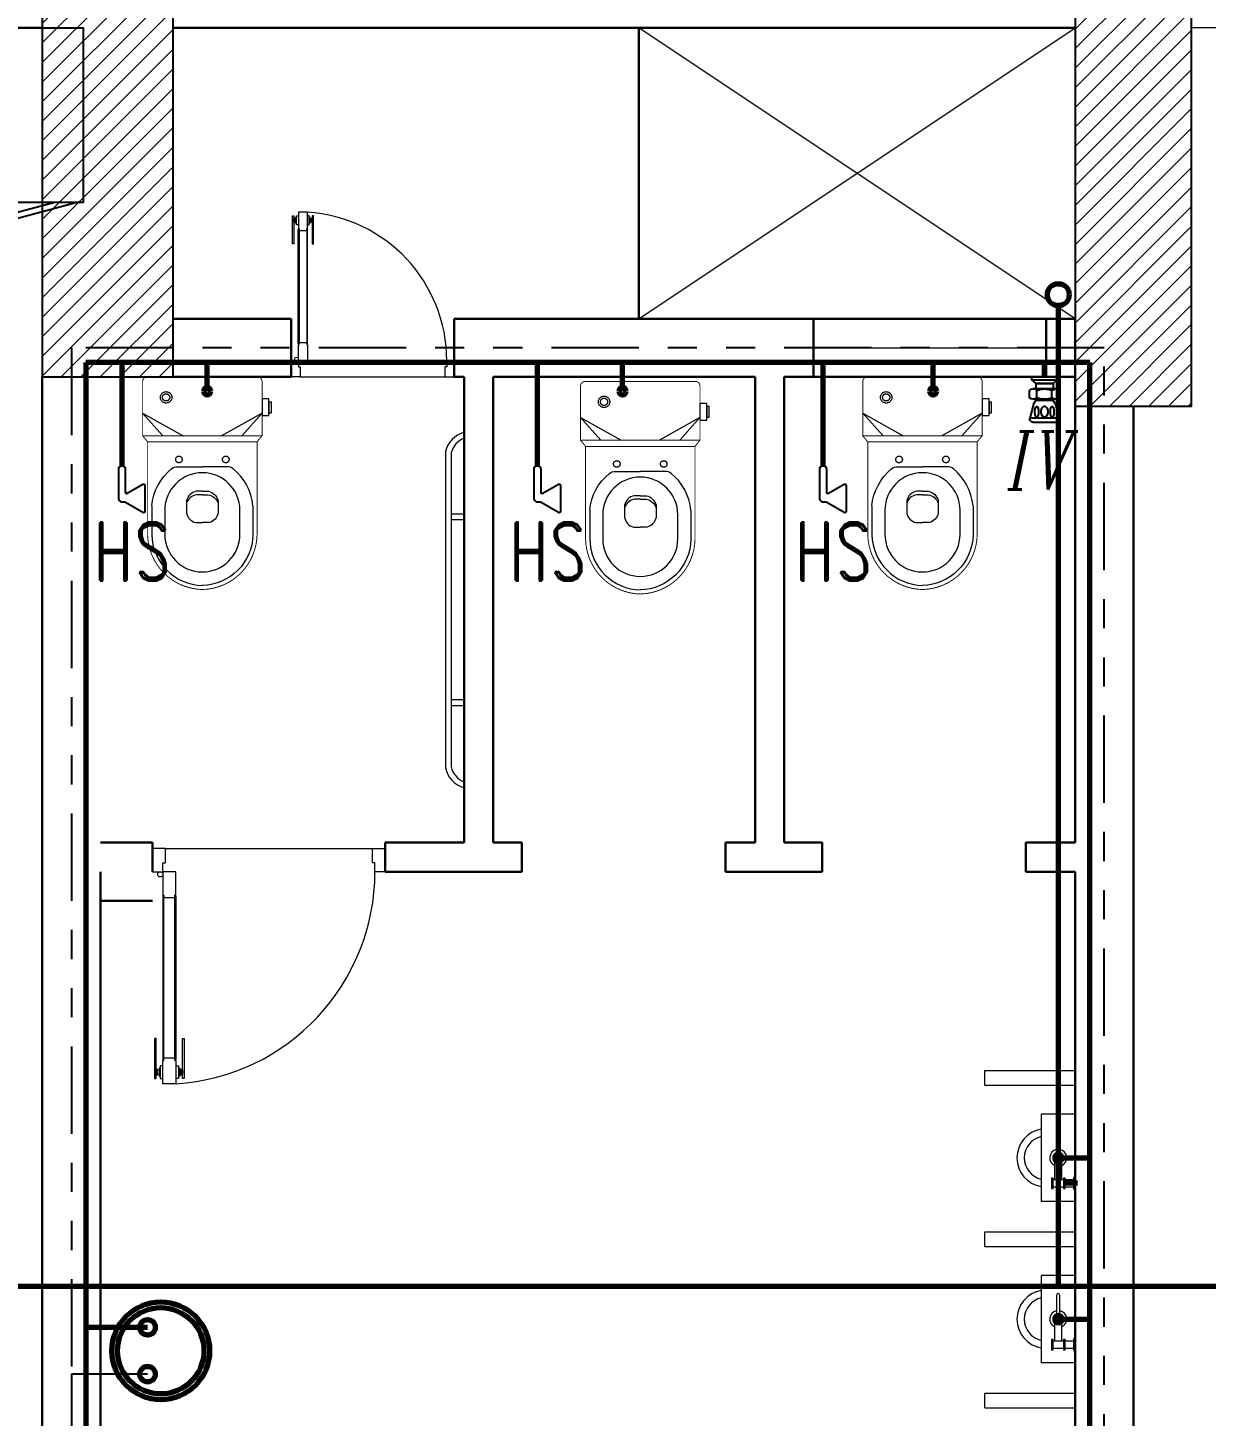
# Model space of a CAD drawing. Extents: x 800 to 995, y 398 to 804.
# Drawn here: x 871.147 to 875.197, y 759.561 to 764.332 of the extents above; entities that cross this region are included whole.
import ezdxf

# ---------------------------------------------------------------- set-up
doc = ezdxf.new("R2010")
doc.units = 0
doc.header["$MEASUREMENT"] = 0
for name, pattern in [('ACAD_ISO02W100', [15, 12, -3]), ('DASHED2', [0.375, 0.25, -0.125]), ('PHANTOM-Z', [12.75, 6, -1.35, 1.35, -1.35, 1.35, -1.35])]:
    doc.linetypes.add(name, pattern=pattern)
for name, color, linetype in [('-FUR', 252, 'CONTINUOUS'), ('P-H-WATER', 12, 'PHANTOM-Z'), ('P-WASTE', 180, 'DASHED2'), ('PLUM', 2, 'CONTINUOUS')]:
    doc.layers.add(name, color=color, linetype=linetype)
for name, color, linetype, lineweight in [('Column', 6, 'CONTINUOUS', 25), ('DOOR', 30, 'CONTINUOUS', 9), ('elev', 90, 'CONTINUOUS', 9), ('Elevation', 150, 'CONTINUOUS', 18), ('Furn', 183, 'CONTINUOUS', 9), ('hatch', 252, 'CONTINUOUS', 9), ('P-C-WATER', 5, 'CONTINUOUS', 70), ('P-TEXT', 1, 'CONTINUOUS', 25), ('Wall', 252, 'CONTINUOUS', 30), ('WINDOW', 252, 'CONTINUOUS', 5)]:
    doc.layers.add(name, color=color, linetype=linetype, lineweight=lineweight)
doc.styles.add('ROMANC', font='romand.shx')
doc.styles.add('ROMANS', font='italic8.shx')
pattern_1 = [(45, (1093.753867, 427.209505), (-0.0336759605, 0.0336759605), [])]

# ---------------------------------------------------------------- blocks, each defined once
blk = doc.blocks.new('MP-GF-TOILET LAYOUT-WATER$0$wt_BPH00')
at = {"layer": 'PLUM'}
blk.add_lwpolyline([(0, -0.27), (0, -2.293, -1), (-0.45, -2.293), (-0.45, -0.697, 0.57735), (-0.585, -0.619), (-1.665, -1.243, -0.57735), (-1.8, -1.165), (-1.8, 0.622, -0.57735), (-1.665, 0.7), (-0.473, 0.012, 0.131652), (-0.428, 0), (-0.27, 0, -0.414214)], format="xyb", close=True, dxfattribs=at)
blk = doc.blocks.new('ELECTRIC WATER HEATER')
at = {"layer": 'P-C-WATER', "color": 3}
for centre, radius in [((75.01, -49.101), 0.672), ((75.01, -49.101), 0.593), ((74.688, -49.283), 0.107), ((75.331, -49.283), 0.107)]:
    blk.add_circle(centre, radius, dxfattribs=at)

msp = doc.modelspace()

# ---------------------------------------------------------------- hatches: boundary and pattern name
at = {"layer": 'hatch'}
h = msp.add_hatch(dxfattribs=at)
h.set_pattern_fill('ANSI31', color=252, scale=0.015, style=0)
h.set_pattern_definition(pattern_1)
h.paths.add_polyline_path([(871.1967, 763.1316), (871.6467, 763.1316), (871.6467, 764.5816), (871.1967, 764.5816)])
h = msp.add_hatch(dxfattribs=at)
h.set_pattern_fill('ANSI31', color=252, scale=0.015, style=0)
h.set_pattern_definition(pattern_1)
h.paths.add_polyline_path([(874.7467, 763.0316), (875.1467, 763.0316), (875.1467, 764.5816), (874.7467, 764.5816)])

# ---------------------------------------------------------------- linework, layer by layer
at = {"layer": '-FUR', "linetype": 'ACAD_ISO02W100'}
for p, q in [((870.4367, 764.3316), (871.3367, 764.3316)), ((871.2394, 763.7316), (870.898, 763.6401)), ((871.3167, 763.7316), (870.9031, 763.6208))]:
    msp.add_line(p, q, dxfattribs=at)
at = {"layer": '-FUR'}
msp.add_lwpolyline([(870.4367, 764.3316), (871.3367, 764.3316), (871.3367, 763.7316), (870.4367, 763.7316)], close=True, dxfattribs=at)
at = {"layer": 'Column', "color": 252}
for points in [[(871.1967, 763.1316), (871.6467, 763.1316), (871.6467, 764.5816), (871.1967, 764.5816)], [(871.1967, 763.1316), (871.6467, 763.1316), (871.6467, 764.5816), (871.1967, 764.5816)], [(874.7467, 763.0316), (875.1467, 763.0316), (875.1467, 764.5816), (874.7467, 764.5816)], [(874.7467, 763.0316), (875.1467, 763.0316), (875.1467, 764.5816), (874.7467, 764.5816)]]:
    msp.add_lwpolyline(points, close=True, dxfattribs=at)
at = {"layer": 'DOOR', "color": 252}
for p, q in [((872.0563, 763.5888), (872.0563, 763.6853)), ((872.0563, 763.6853), (872.0608, 763.6853)), ((872.0608, 763.6853), (872.0608, 763.5888)), ((872.0608, 763.6641), (872.0608, 763.6751)), ((872.0674, 763.6753), (872.0638, 763.6753)), ((872.0638, 763.6753), (872.0638, 763.664)), ((872.0638, 763.6751), (872.0638, 763.6641)), ((872.0674, 763.66), (872.0674, 763.6793)), ((872.0674, 763.6793), (872.0705, 763.6793)), ((872.0674, 763.664), (872.0674, 763.6753)), ((872.0705, 763.6542), (872.0705, 763.6853)), ((872.0705, 763.6853), (872.0767, 763.6853)), ((872.1078, 763.6977), (872.0767, 763.6977)), ((872.0767, 763.6977), (872.0767, 763.6417)), ((872.1078, 763.6417), (872.1078, 763.6977)), ((872.114, 763.6853), (872.1078, 763.6853)), ((872.114, 763.6542), (872.114, 763.6853)), ((872.1171, 763.6793), (872.114, 763.6793)), ((872.1171, 763.66), (872.1171, 763.6793)), ((872.1171, 763.6753), (872.1207, 763.6753)), ((872.1171, 763.664), (872.1171, 763.6753)), ((872.1207, 763.6753), (872.1207, 763.664)), ((872.1207, 763.6751), (872.1207, 763.6641)), ((872.1282, 763.6853), (872.1237, 763.6853)), ((872.1237, 763.6853), (872.1237, 763.5888)), ((872.1237, 763.6641), (872.1237, 763.6751)), ((872.1282, 763.5888), (872.1282, 763.6853)), ((872.0638, 763.664), (872.0674, 763.664)), ((872.0705, 763.66), (872.0674, 763.66)), ((872.0767, 763.6542), (872.0705, 763.6542)), ((872.0764, 763.2467), (872.0764, 763.6386)), ((872.0767, 763.6417), (872.0792, 763.6417)), ((872.0792, 763.6417), (872.0792, 763.6355)), ((872.0792, 763.6414), (872.0792, 763.6358)), ((872.0792, 763.6386), (872.0792, 763.2467)), ((872.0792, 763.6355), (872.1053, 763.6355)), ((872.1053, 763.6355), (872.1053, 763.6417)), ((872.1053, 763.6417), (872.1078, 763.6417)), ((872.1053, 763.6414), (872.1053, 763.6358)), ((872.1053, 763.6386), (872.1053, 763.2467)), ((872.1078, 763.6542), (872.114, 763.6542)), ((872.1081, 763.2467), (872.1081, 763.6386)), ((872.114, 763.66), (872.1171, 763.66)), ((872.1207, 763.664), (872.1171, 763.664)), ((872.0608, 763.5888), (872.0563, 763.5888)), ((872.1237, 763.5888), (872.1282, 763.5888)), ((872.0792, 763.2436), (872.0792, 763.2498)), ((872.0792, 763.2498), (872.1053, 763.2498)), ((872.0792, 763.2439), (872.0792, 763.2495)), ((872.1053, 763.2498), (872.1053, 763.2436)), ((872.1053, 763.2439), (872.1053, 763.2495)), ((872.0767, 763.1876), (872.0767, 763.2436)), ((872.0767, 763.2436), (872.0792, 763.2436)), ((872.1053, 763.2436), (872.1078, 763.2436)), ((872.1078, 763.2436), (872.1078, 763.1876)), ((872.0518, 763.1316), (872.0518, 763.1876)), ((872.0518, 763.1876), (872.0767, 763.1876)), ((872.1078, 763.1876), (872.0767, 763.1876)), ((872.0767, 763.1876), (872.0767, 763.1663)), ((872.0767, 763.1663), (872.0829, 763.1663)), ((872.0829, 763.1663), (872.0829, 763.1316)), ((872.5868, 763.1663), (872.5806, 763.1663)), ((872.5806, 763.1663), (872.5807, 763.1316)), ((872.6118, 763.1876), (872.5868, 763.1876)), ((872.5868, 763.1876), (872.5868, 763.1663)), ((872.6118, 763.1316), (872.6118, 763.1876)), ((872.0829, 763.1316), (872.0518, 763.1316)), ((872.0829, 763.1316), (872.5807, 763.1316)), ((872.5807, 763.1316), (872.6118, 763.1316)), ((871.5756, 761.5116), (871.5756, 761.4316)), ((871.6201, 761.5116), (871.5756, 761.5116)), ((871.5756, 761.5116), (871.5756, 761.4316)), ((871.6201, 761.5116), (871.5756, 761.5116)), ((871.6201, 761.5116), (872.3311, 761.5116)), ((871.6201, 761.5116), (872.3311, 761.5116)), ((871.6201, 761.4619), (871.6201, 761.5116)), ((871.6201, 761.4619), (871.6201, 761.5116)), ((872.3311, 761.4619), (872.3311, 761.5116)), ((872.3311, 761.5116), (872.3756, 761.5116)), ((872.3311, 761.4619), (872.3311, 761.5116)), ((872.3311, 761.5116), (872.3756, 761.5116)), ((872.3756, 761.5116), (872.3756, 761.4316)), ((872.3756, 761.5116), (872.3756, 761.4316)), ((871.5756, 761.4316), (871.6112, 761.4316)), ((871.5756, 761.4316), (871.6112, 761.4316)), ((871.6112, 761.4316), (871.6112, 761.4619)), ((871.6112, 761.4619), (871.6201, 761.4619)), ((871.6112, 761.4316), (871.6112, 761.4619)), ((871.6112, 761.4619), (871.6201, 761.4619)), ((871.6556, 761.4316), (871.6112, 761.4316)), ((871.6112, 761.4316), (871.6112, 761.3516)), ((871.6556, 761.4316), (871.6112, 761.4316)), ((871.6112, 761.4316), (871.6112, 761.3516)), ((871.6556, 761.3516), (871.6556, 761.4316)), ((871.6556, 761.3516), (871.6556, 761.4316)), ((872.34, 761.4619), (872.3311, 761.4619)), ((872.34, 761.4619), (872.3311, 761.4619)), ((872.34, 761.4316), (872.34, 761.4619)), ((872.34, 761.4316), (872.34, 761.4619)), ((872.3756, 761.4316), (872.34, 761.4316)), ((872.3756, 761.4316), (872.34, 761.4316)), ((871.6107, 761.3471), (871.6107, 760.7872)), ((871.6107, 761.3471), (871.6107, 760.7872)), ((871.6112, 761.3516), (871.6147, 761.3516)), ((871.6112, 761.3516), (871.6147, 761.3516)), ((871.6147, 761.3516), (871.6147, 761.3427)), ((871.6147, 761.3516), (871.6147, 761.3427)), ((871.6147, 761.3511), (871.6147, 761.3432)), ((871.6147, 761.3511), (871.6147, 761.3432)), ((871.6147, 760.7872), (871.6147, 761.3471)), ((871.6147, 760.7872), (871.6147, 761.3471)), ((871.6147, 761.3427), (871.652, 761.3427)), ((871.6147, 761.3427), (871.652, 761.3427)), ((871.652, 761.3427), (871.652, 761.3516)), ((871.652, 761.3516), (871.6556, 761.3516)), ((871.652, 761.3427), (871.652, 761.3516)), ((871.652, 761.3516), (871.6556, 761.3516)), ((871.652, 761.3511), (871.652, 761.3432)), ((871.652, 761.3511), (871.652, 761.3432)), ((871.652, 760.7872), (871.652, 761.3471)), ((871.652, 760.7872), (871.652, 761.3471)), ((871.656, 761.3471), (871.656, 760.7872)), ((871.656, 761.3471), (871.656, 760.7872)), ((871.5885, 760.8584), (871.582, 760.8584)), ((871.582, 760.8584), (871.582, 760.7206)), ((871.5885, 760.8584), (871.582, 760.8584)), ((871.582, 760.8584), (871.582, 760.7206)), ((871.5885, 760.7206), (871.5885, 760.8584)), ((871.5885, 760.7206), (871.5885, 760.8584)), ((871.6783, 760.8584), (871.6847, 760.8584)), ((871.6783, 760.7206), (871.6783, 760.8584)), ((871.6783, 760.8584), (871.6847, 760.8584)), ((871.6783, 760.7206), (871.6783, 760.8584)), ((871.6847, 760.8584), (871.6847, 760.7206)), ((871.6847, 760.8584), (871.6847, 760.7206)), ((871.6112, 760.765), (871.6023, 760.765)), ((871.6023, 760.765), (871.6023, 760.7206)), ((871.6112, 760.765), (871.6023, 760.765)), ((871.6023, 760.765), (871.6023, 760.7206)), ((871.6112, 760.7028), (871.6112, 760.7828)), ((871.6112, 760.7828), (871.6147, 760.7828)), ((871.6112, 760.7028), (871.6112, 760.7828)), ((871.6112, 760.7828), (871.6147, 760.7828)), ((871.6147, 760.7828), (871.6147, 760.7917)), ((871.6147, 760.7917), (871.652, 760.7917)), ((871.6147, 760.7828), (871.6147, 760.7917)), ((871.6147, 760.7917), (871.652, 760.7917)), ((871.6147, 760.7832), (871.6147, 760.7912)), ((871.6147, 760.7832), (871.6147, 760.7912)), ((871.652, 760.7917), (871.652, 760.7828)), ((871.652, 760.7917), (871.652, 760.7828)), ((871.652, 760.7832), (871.652, 760.7912)), ((871.652, 760.7832), (871.652, 760.7912)), ((871.652, 760.7828), (871.6556, 760.7828)), ((871.652, 760.7828), (871.6556, 760.7828)), ((871.6556, 760.7828), (871.6556, 760.7028)), ((871.6556, 760.7828), (871.6556, 760.7028)), ((871.6556, 760.765), (871.6645, 760.765)), ((871.6556, 760.765), (871.6645, 760.765)), ((871.6645, 760.765), (871.6645, 760.7206)), ((871.6645, 760.765), (871.6645, 760.7206)), ((871.582, 760.7206), (871.5885, 760.7206)), ((871.582, 760.7206), (871.5885, 760.7206)), ((871.5885, 760.7508), (871.5885, 760.735)), ((871.5885, 760.7508), (871.5885, 760.735)), ((871.5927, 760.7348), (871.5927, 760.751)), ((871.5927, 760.751), (871.5978, 760.751)), ((871.5927, 760.7348), (871.5927, 760.751)), ((871.5927, 760.751), (871.5978, 760.751)), ((871.5927, 760.735), (871.5927, 760.7508)), ((871.5927, 760.735), (871.5927, 760.7508)), ((871.5978, 760.7348), (871.5927, 760.7348)), ((871.5978, 760.7348), (871.5927, 760.7348)), ((871.6023, 760.7567), (871.5978, 760.7567)), ((871.5978, 760.7567), (871.5978, 760.7291)), ((871.6023, 760.7567), (871.5978, 760.7567)), ((871.5978, 760.7567), (871.5978, 760.7291)), ((871.5978, 760.751), (871.5978, 760.7348)), ((871.5978, 760.751), (871.5978, 760.7348)), ((871.5978, 760.7291), (871.6023, 760.7291)), ((871.5978, 760.7291), (871.6023, 760.7291)), ((871.6023, 760.7206), (871.6112, 760.7206)), ((871.6023, 760.7206), (871.6112, 760.7206)), ((871.6645, 760.7206), (871.6556, 760.7206)), ((871.6645, 760.7206), (871.6556, 760.7206)), ((871.6645, 760.7567), (871.6689, 760.7567)), ((871.6645, 760.7567), (871.6689, 760.7567)), ((871.6689, 760.7291), (871.6645, 760.7291)), ((871.6689, 760.7291), (871.6645, 760.7291)), ((871.6689, 760.7567), (871.6689, 760.7291)), ((871.6689, 760.7567), (871.6689, 760.7291)), ((871.6741, 760.751), (871.6689, 760.751)), ((871.6689, 760.751), (871.6689, 760.7348)), ((871.6741, 760.751), (871.6689, 760.751)), ((871.6689, 760.751), (871.6689, 760.7348)), ((871.6689, 760.7348), (871.6741, 760.7348)), ((871.6689, 760.7348), (871.6741, 760.7348)), ((871.6741, 760.7348), (871.6741, 760.751)), ((871.6741, 760.7348), (871.6741, 760.751)), ((871.6741, 760.735), (871.6741, 760.7508)), ((871.6741, 760.735), (871.6741, 760.7508)), ((871.6783, 760.7508), (871.6783, 760.735)), ((871.6783, 760.7508), (871.6783, 760.735)), ((871.6847, 760.7206), (871.6783, 760.7206)), ((871.6847, 760.7206), (871.6783, 760.7206)), ((871.6556, 760.7028), (871.6112, 760.7028)), ((871.6556, 760.7028), (871.6112, 760.7028))]:
    msp.add_line(p, q, dxfattribs=at)
for centre, radius in [((872.0705, 763.1938), 0.00622), ((871.6023, 761.4227), 0.00889), ((871.6023, 761.4227), 0.00889)]:
    msp.add_circle(centre, radius, dxfattribs=at)
for centre, radius, start, end in [((872.0623, 763.6751), 0.00148, 0, 180), ((872.0757, 763.1876), 0.5112, 360, 86.3977), ((872.1222, 763.6751), 0.00148, 0, 180), ((872.0623, 763.6641), 0.00148, 180, 0), ((872.0792, 763.6386), 0.00278, 90, 270), ((872.1053, 763.6386), 0.00278, 270, 90), ((872.1222, 763.6641), 0.00148, 180, 0), ((872.0792, 763.2467), 0.00278, 90, 270), ((872.1053, 763.2467), 0.00278, 270, 90), ((871.6097, 761.4316), 0.7302, 273.6023, 0), ((871.6097, 761.4316), 0.7302, 273.6023, 0), ((871.6147, 761.3471), 0.00397, 90, 270), ((871.6147, 761.3471), 0.00397, 90, 270), ((871.652, 761.3471), 0.00397, 270, 90), ((871.652, 761.3471), 0.00397, 270, 90), ((871.6147, 760.7872), 0.00397, 90, 270), ((871.6147, 760.7872), 0.00397, 90, 270), ((871.652, 760.7872), 0.00397, 270, 90), ((871.652, 760.7872), 0.00397, 270, 90), ((871.5906, 760.7508), 0.00211, 0, 180), ((871.5906, 760.7508), 0.00211, 0, 180), ((871.5906, 760.735), 0.00211, 180, 0), ((871.5906, 760.735), 0.00211, 180, 0), ((871.6762, 760.7508), 0.00211, 0, 180), ((871.6762, 760.7508), 0.00211, 0, 180), ((871.6762, 760.735), 0.00211, 180, 0), ((871.6762, 760.735), 0.00211, 180, 0)]:
    msp.add_arc(centre, radius, start, end, dxfattribs=at)
at = {"layer": 'elev', "color": 252, "linetype": 'Continuous'}
for p, q in [((875.1467, 764.3316), (875.1467, 764.4316)), ((875.2967, 764.3316), (875.1467, 764.3316))]:
    msp.add_line(p, q, dxfattribs=at)
at = {"layer": 'Elevation', "color": 252}
msp.add_line((873.8468, 763.3316), (874.6468, 763.3316), dxfattribs=at)
at = {"layer": 'Furn', "color": 252}
for p, q in [((872.582, 762.8749), (872.582, 761.79)), ((872.602, 762.8724), (872.602, 761.7921)), ((872.602, 762.6614), (872.6468, 762.6614)), ((872.602, 762.6414), (872.6468, 762.6414)), ((872.602, 762.0231), (872.6468, 762.0231)), ((872.602, 762.0031), (872.6468, 762.0031))]:
    msp.add_line(p, q, dxfattribs=at)
at = {"layer": 'Furn', "color": 252, "linetype": 'Continuous'}
for p, q in [((874.4355, 760.7485), (874.7467, 760.7485)), ((874.4355, 760.6985), (874.4355, 760.7485)), ((874.4355, 760.6985), (874.7467, 760.6985)), ((874.4355, 760.1943), (874.7467, 760.1943)), ((874.4355, 760.1443), (874.4355, 760.1943)), ((874.4355, 760.1443), (874.7467, 760.1443)), ((874.4355, 759.64), (874.7467, 759.64)), ((874.4355, 759.59), (874.4355, 759.64)), ((874.4355, 759.59), (874.7467, 759.59))]:
    msp.add_line(p, q, dxfattribs=at)
at = {"layer": 'Furn'}
for p, q in [((874.7467, 760.5983), (874.6299, 760.5984)), ((874.6301, 760.5978), (874.6299, 760.2984)), ((874.7467, 760.2983), (874.7467, 760.5983)), ((874.6826, 760.5302), (874.6826, 760.4648)), ((874.6942, 760.4648), (874.6943, 760.5302)), ((874.6767, 760.3726), (874.6767, 760.4354)), ((874.7001, 760.4356), (874.7, 760.3726)), ((874.7468, 760.3842), (874.7467, 760.3375)), ((874.665, 760.3784), (874.665, 760.3434)), ((874.6708, 760.3784), (874.665, 760.3784)), ((874.665, 760.3434), (874.6708, 760.3434)), ((874.6708, 760.3434), (874.6708, 760.3784)), ((874.7059, 760.3726), (874.6708, 760.3726)), ((874.6708, 760.3492), (874.7059, 760.3492)), ((874.7059, 760.3784), (874.7059, 760.3434)), ((874.7117, 760.3784), (874.7059, 760.3784)), ((874.7059, 760.3434), (874.7117, 760.3434)), ((874.7117, 760.3434), (874.7117, 760.3784)), ((874.7409, 760.3725), (874.7117, 760.3726)), ((874.7117, 760.3492), (874.7409, 760.3492)), ((874.7409, 760.3784), (874.7409, 760.3433)), ((874.7467, 760.2983), (874.6299, 760.2984)), ((874.7467, 760.0441), (874.6299, 760.0441)), ((874.6301, 760.0435), (874.6299, 759.7441)), ((874.7467, 759.7441), (874.7467, 760.0441)), ((874.6826, 759.976), (874.6826, 759.9106)), ((874.6942, 759.9106), (874.6943, 759.976)), ((874.6767, 759.8183), (874.6767, 759.8812)), ((874.7001, 759.8814), (874.7, 759.8183)), ((874.665, 759.8242), (874.665, 759.7892)), ((874.6708, 759.8242), (874.665, 759.8242)), ((874.6708, 759.7891), (874.6708, 759.8242)), ((874.7059, 759.8183), (874.6708, 759.8183)), ((874.7059, 759.8242), (874.7059, 759.7891)), ((874.7117, 759.8242), (874.7059, 759.8242)), ((874.7117, 759.7891), (874.7117, 759.8242)), ((874.7409, 759.8183), (874.7117, 759.8183)), ((874.7409, 759.8241), (874.7409, 759.7891)), ((874.7468, 759.83), (874.7467, 759.7833)), ((874.665, 759.7892), (874.6708, 759.7891)), ((874.6708, 759.795), (874.7059, 759.795)), ((874.7059, 759.7891), (874.7117, 759.7891)), ((874.7117, 759.795), (874.7409, 759.7949)), ((874.7467, 759.7441), (874.6299, 759.7441))]:
    msp.add_line(p, q, dxfattribs=at)
at = {"layer": 'Furn', "const_width": 0.00322}
for points in [[(871.7468, 762.9085), (871.5587, 762.9085), (871.5416, 762.9295), (871.5416, 763.1162, -0.463455), (871.5597, 763.1316), (871.7468, 763.1316)], [(871.7468, 762.9085), (871.9348, 762.9085), (871.9519, 762.9295), (871.9519, 763.1162, 0.463455), (871.9338, 763.1316), (871.7468, 763.1316)], [(873.2519, 762.8932), (873.0639, 762.8932), (873.0468, 762.9141), (873.0468, 763.1009, -0.463455), (873.0649, 763.1162), (873.2519, 763.1162)], [(873.2519, 762.8932), (873.44, 762.8932), (873.4571, 762.9141), (873.4571, 763.1009, 0.463455), (873.439, 763.1162), (873.2519, 763.1162)], [(874.2218, 762.9085), (874.0337, 762.9085), (874.0166, 762.9295), (874.0166, 763.1162, -0.463455), (874.0347, 763.1316), (874.2218, 763.1316)], [(874.2218, 762.9085), (874.4098, 762.9085), (874.4269, 762.9295), (874.4269, 763.1162, 0.463455), (874.4088, 763.1316), (874.2218, 763.1316)], [(871.5587, 762.9085), (871.5587, 762.5896, 0.40227), (871.7468, 762.4013)], [(871.9348, 762.9085), (871.9348, 762.5896, -0.40227), (871.7468, 762.4013)], [(873.0639, 762.8932), (873.0639, 762.5742, 0.40227), (873.2519, 762.386)], [(873.44, 762.8932), (873.44, 762.5742, -0.40227), (873.2519, 762.386)], [(874.0337, 762.9085), (874.0337, 762.5896, 0.40227), (874.2218, 762.4013)], [(874.4098, 762.9085), (874.4098, 762.5896, -0.40227), (874.2218, 762.4013)]]:
    msp.add_lwpolyline(points, format="xyb", dxfattribs=at)
at = {"layer": 'Furn'}
for points in [[(871.9519, 763.0563), (871.9519, 762.9991), (871.9757, 762.9991), (871.9757, 763.0563)], [(874.4269, 763.0563), (874.4269, 762.9991), (874.4507, 762.9991), (874.4507, 763.0563)], [(871.9757, 763.0451), (871.9757, 763.0089), (871.9841, 763.0089), (871.9841, 763.0451)], [(873.4571, 763.0409), (873.4571, 762.9838), (873.4809, 762.9838), (873.4809, 763.0409)], [(873.4809, 763.0298), (873.4809, 762.9935), (873.4892, 762.9935), (873.4892, 763.0298)], [(874.4507, 763.0451), (874.4507, 763.0089), (874.4591, 763.0089), (874.4591, 763.0451)]]:
    msp.add_lwpolyline(points, close=True, dxfattribs=at)
for points in [[(871.6111, 762.9295), (871.5416, 763.0075), (871.6807, 762.9295)], [(871.8824, 762.9295), (871.9519, 763.0075), (871.8128, 762.9295)], [(874.0861, 762.9295), (874.0166, 763.0075), (874.1557, 762.9295)], [(874.3574, 762.9295), (874.4269, 763.0075), (874.2878, 762.9295)], [(873.1163, 762.9141), (873.0468, 762.9921), (873.1859, 762.9141)], [(873.3876, 762.9141), (873.4571, 762.9921), (873.318, 762.9141)], [(871.692, 762.6826), (871.6918, 762.6826)], [(871.8015, 762.6826), (871.8017, 762.6826)], [(874.167, 762.6826), (874.1668, 762.6826)], [(874.2765, 762.6826), (874.2767, 762.6826)], [(873.1972, 762.6673), (873.197, 762.6673)], [(873.3067, 762.6673), (873.3069, 762.6673)]]:
    msp.add_lwpolyline(points, dxfattribs=at)
at = {"layer": 'Furn', "const_width": 0.00322}
for points in [[(871.5416, 762.9295), (871.7468, 762.9295)], [(871.9519, 762.9295), (871.7468, 762.9295)], [(873.0468, 762.9141), (873.2519, 762.9141)], [(873.4571, 762.9141), (873.2519, 762.9141)], [(874.0166, 762.9295), (874.2218, 762.9295)], [(874.4269, 762.9295), (874.2218, 762.9295)]]:
    msp.add_lwpolyline(points, dxfattribs=at)
at = {"layer": 'Furn'}
for points in [[(871.5728, 762.6893, -0.198896), (871.6406, 762.8157, -0.197766), (871.6614, 762.8226), (871.7468, 762.8226)], [(871.9207, 762.6893, 0.198896), (871.853, 762.8157, 0.197766), (871.8321, 762.8226), (871.7468, 762.8226)], [(874.0478, 762.6893, -0.198896), (874.1156, 762.8157, -0.197766), (874.1364, 762.8226), (874.2218, 762.8226)], [(874.3957, 762.6893, 0.198896), (874.328, 762.8157, 0.197766), (874.3071, 762.8226), (874.2218, 762.8226)], [(873.078, 762.674, -0.198896), (873.1457, 762.8004, -0.197766), (873.1666, 762.8073), (873.2519, 762.8073)], [(873.4259, 762.674, 0.198896), (873.3581, 762.8004, 0.197766), (873.3373, 762.8073), (873.2519, 762.8073)], [(871.7468, 762.7389), (871.7259, 762.7389, 0.300542), (871.6927, 762.7065), (871.6927, 762.6638, 0.297055), (871.7234, 762.6314), (871.7468, 762.6314)], [(871.7468, 762.7269), (871.7268, 762.7269, 0.279178), (871.6927, 762.6979, 1.386683)], [(871.7468, 762.7389), (871.7676, 762.7389, -0.300542), (871.8008, 762.7065), (871.8008, 762.6638, -0.297055), (871.7702, 762.6314), (871.7468, 762.6314)], [(871.7468, 762.7269), (871.7668, 762.7269, -0.279178), (871.8008, 762.6979, -1.386683)], [(873.2519, 762.7236), (873.2311, 762.7236, 0.300542), (873.1979, 762.6911), (873.1979, 762.6485, 0.297055), (873.2285, 762.6161), (873.2519, 762.6161)], [(873.2519, 762.7236), (873.2728, 762.7236, -0.300542), (873.306, 762.6911), (873.306, 762.6485, -0.297055), (873.2753, 762.6161), (873.2519, 762.6161)], [(874.2218, 762.7389), (874.2009, 762.7389, 0.300542), (874.1677, 762.7065), (874.1677, 762.6638, 0.297055), (874.1984, 762.6314), (874.2218, 762.6314)], [(874.2218, 762.7269), (874.2018, 762.7269, 0.279178), (874.1677, 762.6979, 1.386683)], [(874.2218, 762.7389), (874.2426, 762.7389, -0.300542), (874.2758, 762.7065), (874.2758, 762.6638, -0.297055), (874.2452, 762.6314), (874.2218, 762.6314)], [(874.2218, 762.7269), (874.2418, 762.7269, -0.279178), (874.2758, 762.6979, -1.386683)], [(871.5728, 762.6893), (871.5728, 762.5897, 0.402045), (871.7471, 762.4154)], [(871.9207, 762.6893), (871.9207, 762.5897, -0.402045), (871.7465, 762.4154)], [(873.078, 762.674), (873.078, 762.5744, 0.402045), (873.2522, 762.4001)], [(873.2519, 762.7116), (873.2319, 762.7116, 0.279178), (873.1979, 762.6826, 1.386683)], [(873.4259, 762.674), (873.4259, 762.5744, -0.402045), (873.2516, 762.4001)], [(873.2519, 762.7116), (873.2719, 762.7116, -0.279178), (873.306, 762.6826, -1.386683)], [(874.0478, 762.6893), (874.0478, 762.5897, 0.402045), (874.2221, 762.4154)], [(874.3957, 762.6893), (874.3957, 762.5897, -0.402045), (874.2215, 762.4154)]]:
    msp.add_lwpolyline(points, format="xyb", dxfattribs=at)
for points in [[(871.6177, 762.6738), (871.6177, 762.5907, 1), (871.8758, 762.5907), (871.8758, 762.6738, 1)], [(873.1229, 762.6585), (873.1229, 762.5754, 1), (873.381, 762.5754), (873.381, 762.6585, 1)], [(874.0927, 762.6738), (874.0927, 762.5907, 1), (874.3508, 762.5907), (874.3508, 762.6738, 1)]]:
    msp.add_lwpolyline(points, format="xyb", close=True, dxfattribs=at)
at = {"layer": 'Furn', "linetype": 'DASHED2'}
for centre, radius in [((871.6221, 763.0616), 0.0196), ((871.6221, 763.0616), 0.0124), ((873.1273, 763.0462), 0.0196), ((873.1273, 763.0462), 0.0124), ((874.0971, 763.0616), 0.0196), ((874.0971, 763.0616), 0.0124), ((871.6663, 762.8482), 0.0113), ((871.8273, 762.8482), 0.0113), ((873.1714, 762.8328), 0.0113), ((873.3324, 762.8328), 0.0113), ((874.1413, 762.8482), 0.0113), ((874.3023, 762.8482), 0.0113)]:
    msp.add_circle(centre, radius, dxfattribs=at)
at = {"layer": 'Furn'}
for centre in [(874.6884, 760.4485), (874.6884, 759.8943)]:
    msp.add_circle(centre, 0.0175, dxfattribs=at)
at = {"layer": 'Furn', "color": 252}
for centre, radius, start, end in [((872.6706, 762.854), 0.091, 105.1802, 166.752), ((872.6706, 762.854), 0.071, 109.6122, 164.9915), ((872.6713, 761.8075), 0.091, 191.0679, 254.3436), ((872.6713, 761.8075), 0.071, 192.5363, 249.7618)]:
    msp.add_arc(centre, radius, start, end, dxfattribs=at)
at = {"layer": 'Furn'}
for centre, radius, start, end in [((874.6467, 760.4485), 0.1001, 99.7006, 260.4089), ((874.6884, 760.5302), 0.00584, 359.968, 179.968), ((874.6467, 760.4485), 0.0751, 102.8078, 257.169), ((874.6884, 760.4485), 0.0292, 101.8443, 246.5543), ((874.6884, 760.4485), 0.0292, 292.8185, 78.545), ((874.747, 760.3781), 0.0061, 92.3764, 177.5596), ((874.747, 760.3436), 0.0061, 182.3764, 267.5596), ((874.6467, 759.8943), 0.1001, 99.7006, 260.4089), ((874.6467, 759.8943), 0.0751, 102.8078, 257.169), ((874.6884, 759.976), 0.00584, 359.968, 179.968), ((874.6884, 759.8943), 0.0292, 101.8443, 246.5543), ((874.6884, 759.8943), 0.0292, 292.8185, 78.545), ((874.747, 759.8239), 0.0061, 92.3764, 177.5596), ((874.747, 759.7894), 0.0061, 182.3764, 267.5596)]:
    msp.add_arc(centre, radius, start, end, dxfattribs=at)
at = {"layer": 'hatch', "color": 252}
for p, q in [((873.2468, 763.3317), (874.7467, 764.3316)), ((874.7467, 763.3315), (873.2468, 764.3316))]:
    msp.add_line(p, q, dxfattribs=at)
at = {"layer": 'P-C-WATER', "linetype": 'Continuous'}
for p, q in [((874.6886, 763.377), (874.6886, 760.0075)), ((874.7967, 763.1816), (871.3467, 763.1816)), ((871.3467, 763.1816), (871.3467, 757.1516)), ((874.6409, 763.1316), (874.6409, 763.1816)), ((874.6409, 763.1316), (874.6409, 763.1816)), ((874.7967, 758.7856), (874.7967, 763.1816)), ((874.7967, 757.5225), (874.7967, 763.1816)), ((874.7543, 760.3618), (874.7059, 760.3618)), ((863.5451, 760.0075), (883.1855, 760.0075))]:
    msp.add_line(p, q, dxfattribs=at)
at = {"layer": 'P-C-WATER'}
for p, q in [((871.4706, 762.8269, 0), (871.4706, 763.1816, 0)), ((871.7632, 763.0828, 0), (871.7632, 763.1816)), ((872.8986, 762.8269, 0), (872.8986, 763.1816, 0)), ((873.1912, 763.0828, 0), (873.1912, 763.1816, 0)), ((873.8804, 762.8269, 0), (873.8804, 763.1816, 0)), ((874.2587, 763.0828, 0), (874.2587, 763.1816)), ((874.6762, 760.4483, 0), (874.7967, 760.4483, 0)), ((871.5583, 759.8661), (871.3467, 759.8661)), ((874.6762, 759.8941, 0), (874.7967, 759.8941, 0))]:
    msp.add_line(p, q, dxfattribs=at)
at = {"layer": 'P-C-WATER', "linetype": 'Continuous'}
msp.add_circle((874.6886, 763.4145), 0.0375, dxfattribs=at)
at = {"layer": 'P-C-WATER', "linetype": 'ByBlock'}
for centre, start, end in [((871.7632, 763.0828, 0), 0, 180), ((871.7632, 763.0828, 0), 180, 0), ((873.1912, 763.0828, 0), 0, 180), ((873.1912, 763.0828, 0), 180, 0), ((874.2587, 763.0828, 0), 0, 180), ((874.2587, 763.0828, 0), 180, 0)]:
    msp.add_arc(centre, 0.0125, start, end, dxfattribs=at)
at = {"layer": 'P-C-WATER'}
for centre, start, end in [((874.6887, 760.4483, 0), 0, 180), ((874.6887, 760.4483, 0), 180, 0), ((874.6887, 759.8941, 0), 0, 180), ((874.6887, 759.8941, 0), 180, 0)]:
    msp.add_arc(centre, 0.0125, start, end, dxfattribs=at)
at = {"layer": 'P-H-WATER', "ltscale": 0.05}
for p, q in [((874.8467, 763.2316), (871.2967, 763.2316)), ((871.2967, 763.2316), (871.2967, 757.006)), ((874.8467, 757.6682), (874.8467, 763.2316)), ((871.5583, 759.7053), (871.2967, 759.7053)), ((871.2967, 759.7053), (871.2967, 757.006))]:
    msp.add_line(p, q, dxfattribs=at)
at = {"layer": 'PLUM'}
for p, q in [((874.5966, 763.1316), (874.5966, 763.1221)), ((874.5966, 763.1316), (874.6852, 763.1316)), ((874.5966, 763.1316), (874.5966, 763.1221)), ((874.5966, 763.1316), (874.6852, 763.1316)), ((874.5966, 763.1221), (874.6112, 763.1088)), ((874.5966, 763.1221), (874.6852, 763.1221)), ((874.5966, 763.1221), (874.6112, 763.1088)), ((874.5966, 763.1221), (874.6852, 763.1221)), ((874.6705, 763.1088), (874.6112, 763.1088)), ((874.6112, 763.1088), (874.6705, 763.1088)), ((874.6112, 763.1088), (874.6112, 763.0905)), ((874.6705, 763.1088), (874.6112, 763.1088)), ((874.6112, 763.1088), (874.6705, 763.1088)), ((874.6112, 763.1088), (874.6112, 763.0905)), ((874.6852, 763.1221), (874.6705, 763.1088)), ((874.6852, 763.1221), (874.6705, 763.1088)), ((874.6705, 763.1088), (874.6705, 763.0905)), ((874.6705, 763.1088), (874.6705, 763.0905)), ((874.6852, 763.1316), (874.6852, 763.1221)), ((874.6852, 763.1316), (874.6852, 763.1221)), ((874.5894, 763.0603), (874.5894, 763.0853)), ((874.5894, 763.0603), (874.5894, 763.0853)), ((874.6032, 763.0905), (874.6014, 763.0905)), ((874.6032, 763.0905), (874.6014, 763.0905)), ((874.6795, 763.0552), (874.6014, 763.0552)), ((874.6795, 763.0552), (874.6014, 763.0552)), ((874.6795, 763.0905), (874.6032, 763.0905)), ((874.6795, 763.0905), (874.6032, 763.0905)), ((874.6152, 763.0603), (874.6152, 763.0853)), ((874.6152, 763.0603), (874.6152, 763.0853)), ((874.6666, 763.0552), (874.6152, 763.0552)), ((874.6666, 763.0552), (874.6152, 763.0552)), ((874.6666, 763.0603), (874.6666, 763.0853)), ((874.6666, 763.0603), (874.6666, 763.0853)), ((874.6705, 763.0552), (874.6705, 763.0507)), ((874.6705, 763.0552), (874.6705, 763.0507)), ((874.6795, 763.0905), (874.6795, 763.0905)), ((874.6795, 763.0905), (874.6795, 763.0905)), ((874.6923, 763.0603), (874.6923, 763.0853)), ((874.6923, 763.0603), (874.6923, 763.0853)), ((874.6033, 763.0379), (874.591, 762.9902)), ((874.6033, 763.0379), (874.591, 762.9902)), ((874.6033, 763.0379), (874.6112, 763.0507)), ((874.6033, 763.0379), (874.6112, 763.0507)), ((874.6705, 763.0507), (874.6112, 763.0507)), ((874.6705, 763.0507), (874.6112, 763.0507)), ((874.6784, 763.0379), (874.6705, 763.0507)), ((874.6784, 763.0379), (874.6705, 763.0507)), ((874.6784, 763.0379), (874.6908, 762.9902)), ((874.6784, 763.0379), (874.6908, 762.9902)), ((874.6908, 762.9902), (874.591, 762.9902)), ((874.6908, 762.9902), (874.591, 762.9902)), ((874.6793, 762.9753), (874.6025, 762.9753)), ((874.6793, 762.9753), (874.6025, 762.9753))]:
    msp.add_line(p, q, dxfattribs=at)
at = {"layer": 'PLUM', "extrusion": (0, 0, -1)}
for centre, major_axis, start_param, end_param in [((874.6023, 763.072), (0.0131, 0.0131), -1.552637, -0.018159), ((874.6023, 763.072), (0.0131, 0.0131), -1.552637, -0.018159), ((874.6023, 763.0737), (-0.0131, 0.0131), 3.159752, 4.69423), ((874.6023, 763.0737), (-0.0131, 0.0131), 3.159752, 4.69423), ((874.6409, 763.0239), (-0.0471, 0.0471), 0.388784, 1.182013), ((874.6409, 763.0239), (-0.0471, 0.0471), 0.388784, 1.182013), ((874.6409, 763.1218), (-0.0471, 0.0471), 3.530376, 4.323605), ((874.6409, 763.1218), (-0.0471, 0.0471), 3.530376, 4.323605), ((874.6795, 763.0719), (-0.0131, 0.0131), 0.021117, 1.549679), ((874.6795, 763.0719), (-0.0131, 0.0131), 0.021117, 1.549679), ((874.6795, 763.0738), (-0.0131, 0.0131), 3.16271, 4.691272), ((874.6795, 763.0738), (-0.0131, 0.0131), 3.16271, 4.691272), ((874.6618, 763.012), (0.038, 0.038), 3.926991, 4.067904), ((874.6618, 763.012), (0.038, 0.038), 3.926991, 4.067904), ((874.6618, 763.012), (0.038, 0.038), 3.786077, 3.926991), ((874.6618, 763.012), (0.038, 0.038), 3.786077, 3.926991), ((874.6382, 763.0154), (-0.0211, 0.0211), 5.638701, 5.827734), ((874.6382, 763.0154), (-0.0211, 0.0211), 5.638701, 5.827734), ((874.6234, 763.0204), (0.0101, 0.0101), 4.256938, 4.617852), ((874.6234, 763.0204), (0.0101, 0.0101), 4.256938, 4.617852), ((874.6144, 763.0279), (0.00179, 0.00179), 4.617852, 5.497787), ((874.6144, 763.0279), (0.00179, 0.00179), 4.617852, 5.497787), ((874.6144, 763.0279), (-0.00179, 0.00179), 0.785398, 1.665334), ((874.6144, 763.0279), (-0.00179, 0.00179), 0.785398, 1.665334), ((874.6053, 763.0204), (0.0101, 0.0101), 0.094537, 0.455451), ((874.6053, 763.0204), (0.0101, 0.0101), 0.094537, 0.455451), ((874.5905, 763.0154), (-0.0211, 0.0211), 2.026248, 2.215281), ((874.5905, 763.0154), (-0.0211, 0.0211), 2.026248, 2.215281), ((874.5669, 763.012), (-0.038, 0.038), 2.215281, 2.356194), ((874.5669, 763.012), (-0.038, 0.038), 2.215281, 2.356194), ((874.5669, 763.012), (-0.038, 0.038), 2.356194, 2.497108), ((874.5669, 763.012), (-0.038, 0.038), 2.356194, 2.497108), ((874.663, 763.0123), (0.0234, 0.0234), 3.926991, 4.162354), ((874.663, 763.0123), (0.0234, 0.0234), 3.926991, 4.162354), ((874.663, 763.0123), (-0.0234, 0.0234), 5.262424, 5.497787), ((874.663, 763.0123), (-0.0234, 0.0234), 5.262424, 5.497787), ((874.6522, 763.0149), (0.0155, 0.0155), 4.162354, 4.451787), ((874.6522, 763.0149), (0.0155, 0.0155), 4.162354, 4.451787), ((874.6454, 763.0188), (-0.0099, 0.0099), 6.022583, 6.447557), ((874.6454, 763.0188), (-0.0099, 0.0099), 6.022583, 6.447557), ((874.6411, 763.0248), (0.00472, 0.00472), -1.406424, -0.785398), ((874.6411, 763.0248), (0.00472, 0.00472), -1.406424, -0.785398), ((874.6411, 763.0248), (0.00472, 0.00472), -0.785398, -0.164372), ((874.6411, 763.0248), (0.00472, 0.00472), -0.785398, -0.164372), ((874.6368, 763.0188), (0.0099, 0.0099), -0.164372, 0.260602), ((874.6368, 763.0188), (0.0099, 0.0099), -0.164372, 0.260602), ((874.63, 763.0149), (-0.0155, 0.0155), 1.831398, 2.120831), ((874.63, 763.0149), (-0.0155, 0.0155), 1.831398, 2.120831), ((874.6192, 763.0123), (-0.0234, 0.0234), 2.120831, 2.356194), ((874.6192, 763.0123), (-0.0234, 0.0234), 2.120831, 2.356194), ((874.6192, 763.0123), (-0.0234, 0.0234), 2.356194, 2.591558), ((874.6192, 763.0123), (-0.0234, 0.0234), 2.356194, 2.591558), ((874.7148, 763.012), (0.038, 0.038), 3.926991, 4.067904), ((874.7148, 763.012), (0.038, 0.038), 3.926991, 4.067904), ((874.7148, 763.012), (-0.038, 0.038), 5.356873, 5.497787), ((874.7148, 763.012), (-0.038, 0.038), 5.356873, 5.497787), ((874.6912, 763.0154), (-0.0211, 0.0211), 5.638701, 5.827734), ((874.6912, 763.0154), (-0.0211, 0.0211), 5.638701, 5.827734), ((874.6765, 763.0204), (0.0101, 0.0101), 4.256938, 4.617852), ((874.6765, 763.0204), (0.0101, 0.0101), 4.256938, 4.617852), ((874.6674, 763.0279), (0.00179, 0.00179), 4.617852, 5.497787), ((874.6674, 763.0279), (0.00179, 0.00179), 4.617852, 5.497787), ((874.6674, 763.0279), (-0.00179, 0.00179), 0.785398, 1.665334), ((874.6674, 763.0279), (-0.00179, 0.00179), 0.785398, 1.665334), ((874.6583, 763.0204), (0.0101, 0.0101), 0.094537, 0.455451), ((874.6583, 763.0204), (0.0101, 0.0101), 0.094537, 0.455451), ((874.6436, 763.0154), (-0.0211, 0.0211), 2.026248, 2.215281), ((874.6436, 763.0154), (-0.0211, 0.0211), 2.026248, 2.215281), ((874.62, 763.012), (-0.038, 0.038), 2.215281, 2.356194), ((874.62, 763.012), (-0.038, 0.038), 2.215281, 2.356194), ((874.62, 763.012), (-0.038, 0.038), 2.356194, 2.497108), ((874.62, 763.012), (-0.038, 0.038), 2.356194, 2.497108), ((874.6205, 762.9901), (-0.0209, 0.0209), 5.206466, 5.500544), ((874.6205, 762.9901), (-0.0209, 0.0209), 5.206466, 5.500544), ((874.6036, 762.9898), (-0.0099, 0.0099), 4.451787, 4.876761), ((874.6036, 762.9898), (-0.0099, 0.0099), 4.451787, 4.876761), ((874.6076, 762.9966), (-0.0155, 0.0155), 4.162354, 4.451787), ((874.6076, 762.9966), (-0.0155, 0.0155), 4.162354, 4.451787), ((874.6382, 763.0087), (-0.0211, 0.0211), 5.16784, 5.356873), ((874.6382, 763.0087), (-0.0211, 0.0211), 5.16784, 5.356873), ((874.6234, 763.0036), (-0.0101, 0.0101), 4.806926, 5.16784), ((874.6234, 763.0036), (-0.0101, 0.0101), 4.806926, 5.16784), ((874.6144, 762.9961), (-0.00179, 0.00179), 3.926991, 4.806926), ((874.6144, 762.9961), (-0.00179, 0.00179), 3.926991, 4.806926), ((874.6144, 762.9961), (0.00179, 0.00179), 1.476259, 2.356194), ((874.6144, 762.9961), (0.00179, 0.00179), 1.476259, 2.356194), ((874.6053, 763.0036), (0.0101, 0.0101), 1.115345, 1.476259), ((874.6053, 763.0036), (0.0101, 0.0101), 1.115345, 1.476259), ((874.5905, 763.0087), (-0.0211, 0.0211), 2.497108, 2.686141), ((874.5905, 763.0087), (-0.0211, 0.0211), 2.497108, 2.686141), ((874.6522, 763.0097), (-0.0155, 0.0155), 4.972991, 5.262424), ((874.6522, 763.0097), (-0.0155, 0.0155), 4.972991, 5.262424), ((874.6454, 763.0057), (0.0099, 0.0099), 2.977221, 3.402195), ((874.6454, 763.0057), (0.0099, 0.0099), 2.977221, 3.402195), ((874.6411, 762.9998), (-0.00472, 0.00472), 3.926991, 4.548017), ((874.6411, 762.9998), (-0.00472, 0.00472), 3.926991, 4.548017), ((874.6411, 762.9998), (0.00472, 0.00472), 1.735168, 2.356194), ((874.6411, 762.9998), (0.00472, 0.00472), 1.735168, 2.356194), ((874.6368, 763.0057), (-0.0099, 0.0099), 2.880991, 3.305965), ((874.6368, 763.0057), (-0.0099, 0.0099), 2.880991, 3.305965), ((874.63, 763.0097), (0.0155, 0.0155), 1.020762, 1.310194), ((874.63, 763.0097), (0.0155, 0.0155), 1.020762, 1.310194), ((874.6912, 763.0087), (-0.0211, 0.0211), 5.16784, 5.356873), ((874.6912, 763.0087), (-0.0211, 0.0211), 5.16784, 5.356873), ((874.6765, 763.0036), (-0.0101, 0.0101), 4.806926, 5.16784), ((874.6765, 763.0036), (-0.0101, 0.0101), 4.806926, 5.16784), ((874.6674, 762.9961), (0.00179, 0.00179), 2.356194, 3.23613), ((874.6674, 762.9961), (0.00179, 0.00179), 2.356194, 3.23613), ((874.6674, 762.9961), (0.00179, 0.00179), 1.476259, 2.356194), ((874.6674, 762.9961), (0.00179, 0.00179), 1.476259, 2.356194), ((874.6583, 763.0036), (-0.0101, 0.0101), 2.686141, 3.047055), ((874.6583, 763.0036), (-0.0101, 0.0101), 2.686141, 3.047055), ((874.6436, 763.0087), (0.0211, 0.0211), 0.926312, 1.115345), ((874.6436, 763.0087), (0.0211, 0.0211), 0.926312, 1.115345), ((874.6742, 762.9966), (0.0155, 0.0155), 1.831398, 2.120831), ((874.6742, 762.9966), (0.0155, 0.0155), 1.831398, 2.120831), ((874.6781, 762.9898), (0.0099, 0.0099), 1.406424, 1.831398), ((874.6781, 762.9898), (0.0099, 0.0099), 1.406424, 1.831398), ((874.6612, 762.9901), (-0.0209, 0.0209), 2.353438, 2.647515), ((874.6612, 762.9901), (-0.0209, 0.0209), 2.353438, 2.647515)]:
    msp.add_ellipse(centre, major_axis=major_axis, ratio=1, start_param=start_param, end_param=end_param, dxfattribs=at)
at = {"layer": 'Wall', "color": 252, "linetype": 'Continuous'}
for p, q in [((871.0467, 764.3316), (871.1967, 764.3316)), ((871.6467, 764.3316), (874.7467, 764.3316)), ((871.6467, 764.3316), (874.7467, 764.3316)), ((871.6467, 764.3316), (874.7467, 764.3316)), ((873.2468, 763.3317), (873.2468, 764.3316)), ((872.0518, 763.332), (871.6467, 763.3321)), ((871.6467, 763.3315), (872.0518, 763.3315)), ((872.0518, 763.1316), (872.0518, 763.332)), ((872.6118, 763.1316), (872.6118, 763.3319)), ((872.6118, 763.3315), (874.7467, 763.3315)), ((874.7467, 763.3315), (873.7967, 763.3315)), ((873.8468, 763.3316), (873.8468, 763.1316)), ((873.8468, 763.3316), (873.8468, 763.1316)), ((874.6468, 763.3316), (874.6468, 763.1316)), ((874.7467, 761.7315), (874.7467, 763.3315)), ((871.1967, 756.1316), (871.1967, 763.1316)), ((872.0518, 763.1316), (871.6467, 763.1316)), ((872.6468, 763.1316), (872.6118, 763.1316)), ((872.6468, 761.5316), (872.6468, 763.1316)), ((872.7468, 761.5316), (872.7468, 763.1316)), ((873.6468, 763.1316), (872.7468, 763.1316)), ((873.6468, 761.5316), (873.6468, 763.1316)), ((873.7468, 761.5316), (873.7468, 763.1316)), ((874.7468, 763.1316), (873.7468, 763.1316)), ((874.7468, 761.5316), (874.7468, 763.1316)), ((874.9467, 756.1316), (874.9467, 763.0316)), ((871.5756, 761.5316), (871.3967, 761.5316)), ((871.5756, 761.5316), (871.5756, 761.4316)), ((871.5756, 761.5316), (871.5756, 761.4316)), ((872.6468, 761.5316), (872.3756, 761.5316)), ((872.3756, 761.5316), (872.3756, 761.4316)), ((872.3756, 761.5316), (872.3756, 761.4316)), ((872.8452, 761.5316), (872.7468, 761.5316)), ((872.8452, 761.5316), (872.8452, 761.4316)), ((873.6468, 761.5316), (873.5452, 761.5316)), ((873.5452, 761.5316), (873.5452, 761.4316)), ((873.8766, 761.5316), (873.7468, 761.5316)), ((873.8766, 761.5316), (873.8766, 761.4316)), ((874.5766, 761.5316), (874.5766, 761.4316)), ((874.5766, 761.5316), (874.7468, 761.5316)), ((871.3967, 756.1316), (871.3967, 761.4316)), ((872.8452, 761.4316), (872.3756, 761.4316)), ((873.8766, 761.4316), (873.5452, 761.4316)), ((874.5766, 761.4316), (874.7468, 761.4316)), ((874.6766, 761.4316), (874.7468, 761.4316)), ((874.7467, 758.5316), (874.7467, 761.4316)), ((874.7468, 761.3316), (874.7468, 761.4316)), ((874.7468, 761.3316), (874.7468, 761.4316)), ((871.3967, 756.1278), (871.3967, 761.3316)), ((871.3967, 761.3316), (871.5756, 761.3316))]:
    msp.add_line(p, q, dxfattribs=at)
at = {"layer": 'WINDOW', "color": 252}
for p, q in [((873.8468, 763.2316), (874.6468, 763.2316)), ((873.8468, 763.1816), (874.6468, 763.1816)), ((873.8468, 763.1316), (874.6468, 763.1316))]:
    msp.add_line(p, q, dxfattribs=at)

# ---------------------------------------------------------------- block references
at = {"layer": 'P-WASTE', "linetype": 'Continuous', "xscale": 0.25, "yscale": 0.25, "zscale": 0.25, "rotation": 270}
msp.add_blockref('ELECTRIC WATER HEATER', (883.8791, 778.5381), dxfattribs=at)
at = {"layer": 'PLUM', "xscale": 0.0500000000029104, "yscale": 0.0500000000029104, "zscale": 0.0500000000029104, "rotation": 180.0000000135485}
for p in [(871.4593, 762.701, 0), (872.8873, 762.701, 0), (873.8691, 762.701, 0)]:
    msp.add_blockref('MP-GF-TOILET LAYOUT-WATER$0$wt_BPH00', p, dxfattribs=at)

# ---------------------------------------------------------------- texts
at = {"layer": 'P-TEXT', "color": 41}
for s, style, width, p in [('IV', 'ROMANS', 0.8, (874.5154, 762.7447, 0)), ('IV', 'ROMANS', 0.8, (874.5154, 762.7447, 0)), ('HS', 'ROMANC', 0.75, (871.3699, 762.4322, 0)), ('HS', 'ROMANC', 0.75, (872.7979, 762.4322, 0)), ('HS', 'ROMANC', 0.75, (873.7797, 762.4322, 0))]:
    msp.add_text(s, height=0.2, dxfattribs=dict(at, style=style, width=width)).set_placement(p)

doc.saveas('drawing.dxf')
